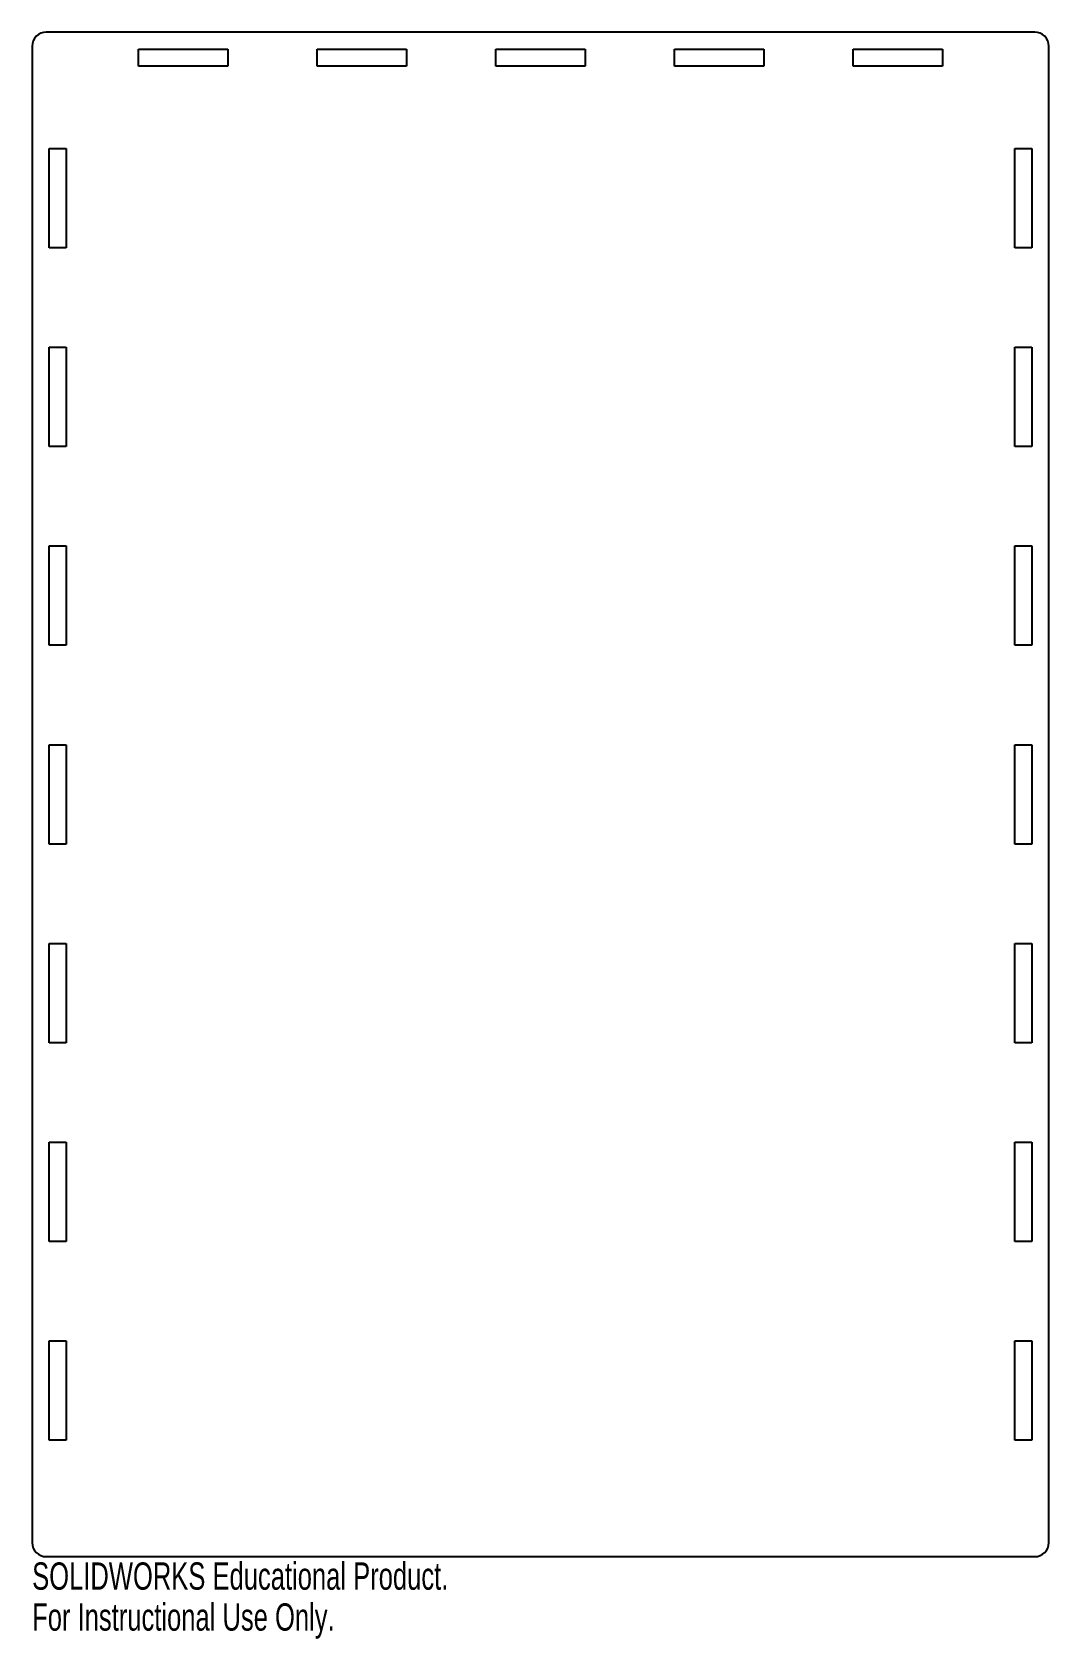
# Model space of a CAD drawing. Header units: millimetres. Extents: x -90 to 90, y -150 to 135.
import ezdxf

# ---------------------------------------------------------------- set-up
doc = ezdxf.new("R2010")
doc.units = ezdxf.units.MM
doc.styles.add('SLDTEXTSTYLE0', font='TXT', dxfattribs={"width": 0.7})

msp = doc.modelspace()

# ---------------------------------------------------------------- linework, layer by layer
at = {"color": 7, "linetype": 'Continuous', "lineweight": 25}
for p, q in [((87.5, 135), (-87.5, 135)), ((-90, 132.5), (-90, -132.5)), ((-71.18, 132), (-55.36, 132)), ((-71.18, 129), (-71.18, 132)), ((-55.36, 132), (-55.36, 129)), ((-39.55, 132), (-23.73, 132)), ((-39.55, 129), (-39.55, 132)), ((-23.73, 132), (-23.73, 129)), ((-7.91, 132), (7.91, 132)), ((-7.91, 129), (-7.91, 132)), ((7.91, 132), (7.91, 129)), ((23.73, 132), (39.55, 132)), ((23.73, 129), (23.73, 132)), ((39.55, 132), (39.55, 129)), ((55.36, 132), (71.18, 132)), ((55.36, 129), (55.36, 132)), ((71.18, 132), (71.18, 129)), ((90, -132.5), (90, 132.5)), ((-55.36, 129), (-71.18, 129)), ((-23.73, 129), (-39.55, 129)), ((7.91, 129), (-7.91, 129)), ((39.55, 129), (23.73, 129)), ((71.18, 129), (55.36, 129)), ((-87, 114.4), (-84, 114.4)), ((-87, 96.8), (-87, 114.4)), ((-84, 114.4), (-84, 96.8)), ((84, 114.4), (87, 114.4)), ((84, 96.8), (84, 114.4)), ((87, 114.4), (87, 96.8)), ((-84, 96.8), (-87, 96.8)), ((87, 96.8), (84, 96.8)), ((-87, 79.2), (-84, 79.2)), ((-87, 61.6), (-87, 79.2)), ((-84, 79.2), (-84, 61.6)), ((84, 79.2), (87, 79.2)), ((84, 61.6), (84, 79.2)), ((87, 79.2), (87, 61.6)), ((-84, 61.6), (-87, 61.6)), ((87, 61.6), (84, 61.6)), ((-87, 44), (-84, 44)), ((-87, 26.4), (-87, 44)), ((-84, 44), (-84, 26.4)), ((84, 44), (87, 44)), ((84, 26.4), (84, 44)), ((87, 44), (87, 26.4)), ((-84, 26.4), (-87, 26.4)), ((87, 26.4), (84, 26.4)), ((-87, 8.8), (-84, 8.8)), ((-87, -8.8), (-87, 8.8)), ((-84, 8.8), (-84, -8.8)), ((84, 8.8), (87, 8.8)), ((84, -8.8), (84, 8.8)), ((87, 8.8), (87, -8.8)), ((-84, -8.8), (-87, -8.8)), ((87, -8.8), (84, -8.8)), ((-87, -26.4), (-84, -26.4)), ((-87, -44), (-87, -26.4)), ((-84, -26.4), (-84, -44)), ((84, -26.4), (87, -26.4)), ((84, -44), (84, -26.4)), ((87, -26.4), (87, -44)), ((-84, -44), (-87, -44)), ((87, -44), (84, -44)), ((-87, -79.2), (-87, -61.6)), ((-87, -61.6), (-84, -61.6)), ((-84, -61.6), (-84, -79.2)), ((84, -61.6), (87, -61.6)), ((84, -79.2), (84, -61.6)), ((87, -61.6), (87, -79.2)), ((-84, -79.2), (-87, -79.2)), ((87, -79.2), (84, -79.2)), ((-87, -114.4), (-87, -96.8)), ((-87, -96.8), (-84, -96.8)), ((-84, -96.8), (-84, -114.4)), ((84, -114.4), (84, -96.8)), ((84, -96.8), (87, -96.8)), ((87, -96.8), (87, -114.4)), ((-84, -114.4), (-87, -114.4)), ((87, -114.4), (84, -114.4)), ((-87.5, -135), (87.5, -135))]:
    msp.add_line(p, q, dxfattribs=at)
for centre, start, end in [((-87.5, 132.5), 90, 180), ((87.5, 132.5), 0, 90), ((-87.5, -132.5), 180, 270), ((87.5, -132.5), 270, 0)]:
    msp.add_arc(centre, 2.5, start, end, dxfattribs=at)

# ---------------------------------------------------------------- texts
at = {"color": 7, "linetype": 'Continuous', "char_height": 4.8336, "attachment_point": 1, "style": 'SLDTEXTSTYLE0'}
for s, insert in [('SOLIDWORKS Educational Product.', (-90, -136.02)), ('For Instructional Use Only.', (-90, -143.27))]:
    msp.add_mtext(s, dxfattribs=dict(at, insert=insert))

doc.saveas('drawing.dxf')
